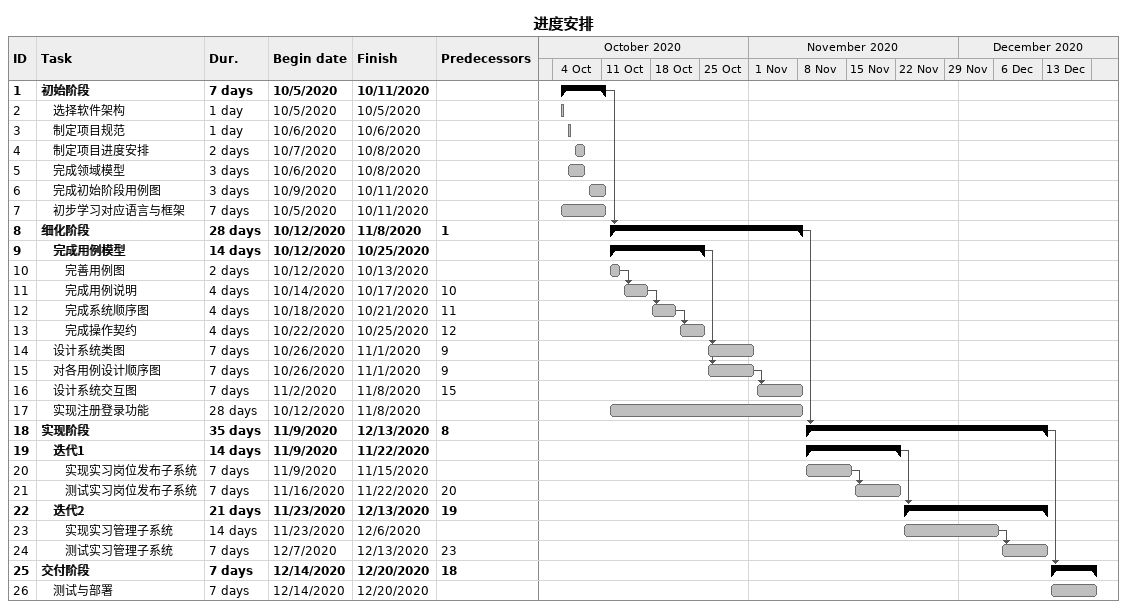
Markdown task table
进度安排

| ID | Level | Task | Duration | Start | Finish | Predecessors |
|---|---|---|---|---|---|---|
| 1 | 1 | **初始阶段** | 7d | 2020-10-05 | 2020-10-11 |  |
| 2 | 2 | 选择软件架构 | 1d | 2020-10-05 | 2020-10-05 |  |
| 3 | 2 | 制定项目规范 | 1d | 2020-10-06 | 2020-10-06 |  |
| 4 | 2 | 制定项目进度安排 | 2d | 2020-10-07 | 2020-10-08 |  |
| 5 | 2 | 完成领域模型 | 3d | 2020-10-06 | 2020-10-08 |  |
| 6 | 2 | 完成初始阶段用例图 | 3d | 2020-10-09 | 2020-10-11 |  |
| 7 | 2 | 初步学习对应语言与框架 | 7d | 2020-10-05 | 2020-10-11 |  |
| 8 | 1 | **细化阶段** | 28d | 2020-10-12 | 2020-11-08 | 1 |
| 9 | 2 | **完成用例模型** | 14d | 2020-10-12 | 2020-10-25 |  |
| 10 | 3 | 完善用例图 | 2d | 2020-10-12 | 2020-10-13 |  |
| 11 | 3 | 完成用例说明 | 4d | 2020-10-14 | 2020-10-17 | 10 |
| 12 | 3 | 完成系统顺序图 | 4d | 2020-10-18 | 2020-10-21 | 11 |
| 13 | 3 | 完成操作契约 | 4d | 2020-10-22 | 2020-10-25 | 12 |
| 14 | 2 | 设计系统类图 | 7d | 2020-10-26 | 2020-11-01 | 9 |
| 15 | 2 | 对各用例设计顺序图 | 7d | 2020-10-26 | 2020-11-01 | 9 |
| 16 | 2 | 设计系统交互图 | 7d | 2020-11-02 | 2020-11-08 | 15 |
| 17 | 2 | 实现注册登录功能 | 28d | 2020-10-12 | 2020-11-08 |  |
| 18 | 1 | **实现阶段** | 35d | 2020-11-09 | 2020-12-13 | 8 |
| 19 | 2 | **迭代1** | 14d | 2020-11-09 | 2020-11-22 |  |
| 20 | 3 | 实现实习岗位发布子系统 | 7d | 2020-11-09 | 2020-11-15 |  |
| 21 | 3 | 测试实习岗位发布子系统 | 7d | 2020-11-16 | 2020-11-22 | 20 |
| 22 | 2 | **迭代2** | 21d | 2020-11-23 | 2020-12-13 | 19 |
| 23 | 3 | 实现实习管理子系统 | 14d | 2020-11-23 | 2020-12-06 |  |
| 24 | 3 | 测试实习管理子系统 | 7d | 2020-12-07 | 2020-12-13 | 23 |
| 25 | 1 | **交付阶段** | 7d | 2020-12-14 | 2020-12-20 | 18 |
| 26 | 2 | 测试与部署 | 7d | 2020-12-14 | 2020-12-20 |  |
